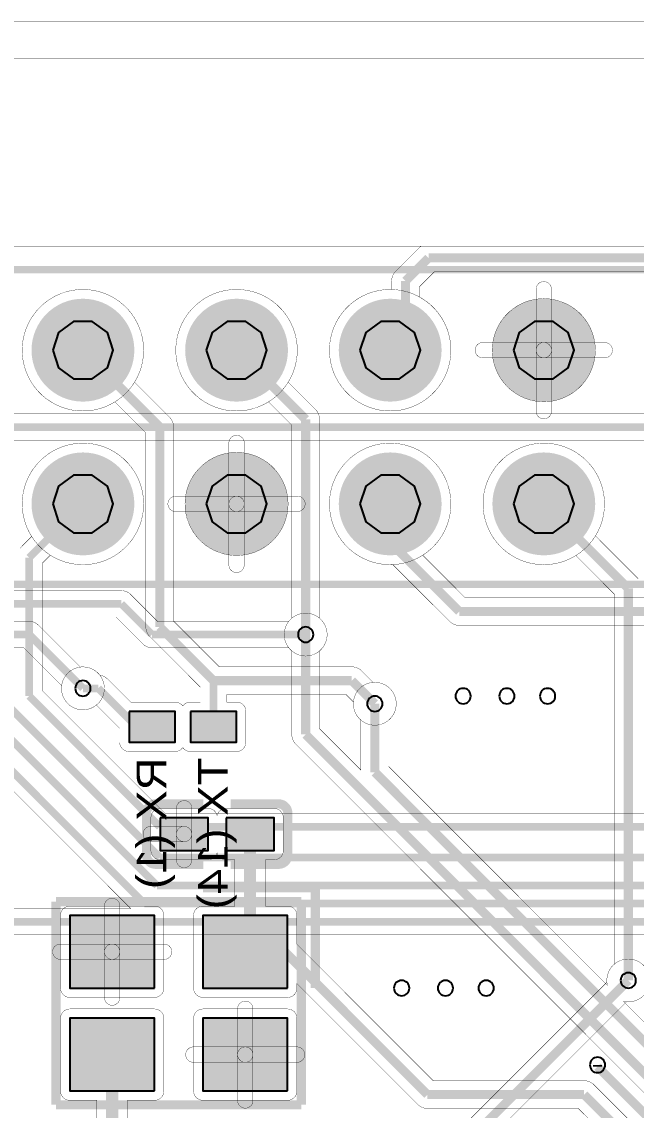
# Model space of a CAD drawing. Header units: millimetres. Extents: x -68.4 to 9.5, y -76.5 to -35.8.
# Drawn here: x -48.13 to -37.97, y -53.83 to -35.85 of the extents above; entities that cross this region are included whole.
import ezdxf
from ezdxf.enums import TextEntityAlignment as Align

# ---------------------------------------------------------------- set-up
doc = ezdxf.new("R2010")
doc.units = ezdxf.units.MM
for name, color, linetype, true_color in [('Bottom Layer', 7, 'Continuous', 0x0000ff), ('Bottom Silkscreen Layer', 7, 'Continuous', 0x66cc33), ('Hole Layer', 7, 'Continuous', 0x222222), ('Top Layer', 7, 'Continuous', 0xff0000), ('Top Silkscreen Layer', 7, 'Continuous', 0xffcc00)]:
    doc.layers.add(name, color=color, linetype=linetype, true_color=true_color)
doc.styles.get("Standard").update_dxf_attribs({"font": 'arial.ttf'})

msp = doc.modelspace()

# ---------------------------------------------------------------- hatches: boundary and pattern name
at = {"layer": 'Bottom Layer'}
for points in [[(-47.967, -41.275, 1), (-46.267, -41.275, 1)], [(-45.427, -41.275, 1), (-43.727, -41.275, 1)], [(-42.887, -41.275, 1), (-41.187, -41.275, 1)], [(-40.347, -41.275, 1), (-38.647, -41.275, 1)], [(-47.967, -43.815, 1), (-46.267, -43.815, 1)], [(-45.427, -43.815, 1), (-43.727, -43.815, 1)], [(-42.887, -43.815, 1), (-41.187, -43.815, 1)], [(-40.347, -43.815, 1), (-38.647, -43.815, 1)], [(-46.355, -47.244), (-46.355, -47.752), (-45.593, -47.752), (-45.593, -47.244)], [(-45.339, -47.244), (-45.339, -47.752), (-44.577, -47.752), (-44.577, -47.244)]]:
    msp.add_hatch(color=256, dxfattribs=at).paths.add_polyline_path(points)
at = {"layer": 'Hole Layer'}
for points in [[(-47.617, -41.275), (-47.521, -41.569), (-47.272, -41.751), (-46.963, -41.751), (-46.713, -41.569), (-46.617, -41.275), (-46.617, -41.275), (-46.713, -40.981), (-46.963, -40.8), (-47.272, -40.8), (-47.521, -40.981), (-47.617, -41.275)], [(-45.077, -41.275), (-44.981, -41.569), (-44.732, -41.751), (-44.423, -41.751), (-44.173, -41.569), (-44.077, -41.275), (-44.077, -41.275), (-44.173, -40.981), (-44.423, -40.8), (-44.732, -40.8), (-44.981, -40.981), (-45.077, -41.275)], [(-42.537, -41.275), (-42.442, -41.569), (-42.192, -41.751), (-41.883, -41.751), (-41.633, -41.569), (-41.537, -41.275), (-41.537, -41.275), (-41.633, -40.981), (-41.883, -40.8), (-42.192, -40.8), (-42.442, -40.981), (-42.537, -41.275)], [(-39.997, -41.275), (-39.902, -41.569), (-39.652, -41.751), (-39.343, -41.751), (-39.093, -41.569), (-38.997, -41.275), (-38.997, -41.275), (-39.093, -40.981), (-39.343, -40.8), (-39.652, -40.8), (-39.902, -40.981), (-39.997, -41.275)], [(-47.617, -43.815), (-47.521, -44.109), (-47.272, -44.291), (-46.963, -44.291), (-46.713, -44.109), (-46.617, -43.815), (-46.617, -43.815), (-46.713, -43.521), (-46.963, -43.34), (-47.272, -43.34), (-47.521, -43.521), (-47.617, -43.815)], [(-45.077, -43.815), (-44.981, -44.109), (-44.732, -44.291), (-44.423, -44.291), (-44.173, -44.109), (-44.077, -43.815), (-44.077, -43.815), (-44.173, -43.521), (-44.423, -43.34), (-44.732, -43.34), (-44.981, -43.521), (-45.077, -43.815)], [(-42.537, -43.815), (-42.442, -44.109), (-42.192, -44.291), (-41.883, -44.291), (-41.633, -44.109), (-41.537, -43.815), (-41.537, -43.815), (-41.633, -43.521), (-41.883, -43.34), (-42.192, -43.34), (-42.442, -43.521), (-42.537, -43.815)], [(-39.997, -43.815), (-39.902, -44.109), (-39.652, -44.291), (-39.343, -44.291), (-39.093, -44.109), (-38.997, -43.815), (-38.997, -43.815), (-39.093, -43.521), (-39.343, -43.34), (-39.652, -43.34), (-39.902, -43.521), (-39.997, -43.815)]]:
    msp.add_hatch(color=256, dxfattribs=at).paths.add_polyline_path(points)
at = {"layer": 'Top Layer'}
for points in [[(-47.967, -41.275, 1), (-46.267, -41.275, 1)], [(-45.427, -41.275, 1), (-43.727, -41.275, 1)], [(-42.887, -41.275, 1), (-41.187, -41.275, 1)], [(-40.347, -41.275, 1), (-38.647, -41.275, 1)], [(-47.967, -43.815, 1), (-46.267, -43.815, 1)], [(-45.427, -43.815, 1), (-43.727, -43.815, 1)], [(-42.887, -43.815, 1), (-41.187, -43.815, 1)], [(-40.347, -43.815, 1), (-38.647, -43.815, 1)], [(-45.839, -49.001), (-45.839, -49.541), (-45.049, -49.541), (-45.049, -49.001)], [(-44.748, -49.001), (-44.748, -49.541), (-43.958, -49.541), (-43.958, -49.001)], [(-45.934, -51.815), (-45.934, -50.615), (-47.334, -50.615), (-47.334, -51.815)], [(-43.733, -51.815), (-43.733, -50.615), (-45.133, -50.615), (-45.133, -51.815)], [(-45.934, -53.515), (-45.934, -52.315), (-47.334, -52.315), (-47.334, -53.515)], [(-43.733, -53.515), (-43.733, -52.315), (-45.133, -52.315), (-45.133, -53.515)]]:
    msp.add_hatch(color=256, dxfattribs=at).paths.add_polyline_path(points)

# ---------------------------------------------------------------- linework, layer by layer
at = {"layer": 'Bottom Layer', "const_width": 0.00508}
msp.add_lwpolyline([(-68.388, -35.851), (-68.388, -76.454), (7.62, -76.454), (7.62, -35.851)], close=True, dxfattribs=at)
for points in [[(-59.734, -39.555), (-41.522, -39.555, 0.058688), (-41.564, -39.589), (-41.564, -39.589), (-41.945, -39.97), (-41.945, -39.97, 0.198912), (-42.013, -40.132), (-42.013, -40.271, 0.006152), (-42.037, -40.271, 0.414214), (-43.042, -41.275, 0.414214), (-42.037, -42.28, 0.414214), (-41.033, -41.275, 0.273616), (-41.554, -40.395), (-41.554, -40.227), (-41.307, -39.981), (-30.145, -39.981)], [(-29.871, -48.931), (-45.757, -48.931), (-47.788, -46.9), (-47.788, -44.794), (-47.656, -44.663, 0.142606), (-47.117, -44.82, 0.414214), (-46.113, -43.815, 0.414214), (-47.117, -42.811, 0.414214), (-48.122, -43.815, 0.142606), (-47.965, -44.354), (-48.16, -44.55)], [(-35.687, -45.364), (-40.799, -45.364), (-41.499, -44.663, 0.256798), (-41.033, -43.815, 0.414214), (-42.037, -42.811, 0.414214), (-43.042, -43.815, 0.414214), (-42.037, -44.82, 0.011009), (-41.993, -44.819), (-41.056, -45.755), (-41.056, -45.755, 0.198912), (-40.894, -45.823), (-35.782, -45.823)], [(-49.739, -50.937), (-28.728, -50.937, 0.178433), (-28.519, -51.066), (-29.608, -51.066), (-29.608, -51.066, 0.198912), (-29.771, -51.133), (-29.771, -51.133), (-32.637, -54)], [(-41.046, -54.959), (-38.129, -52.042, 0.020301), (-38.1, -52.044, 0.414214), (-37.746, -51.689, 0.414214), (-38.1, -51.335, 0.414214), (-38.455, -51.689, 0.020301), (-38.453, -51.718), (-41.437, -54.702)]]:
    msp.add_lwpolyline(points, format="xyb", dxfattribs=at)
at = {"layer": 'Bottom Layer'}
for points, const_width in [([(-41.402, -39.751), (-41.783, -40.132)], 0.15), ([(-13.335, -39.751), (-41.402, -39.751)], 0.15), ([(-41.783, -40.132), (-41.783, -41.148)], 0.15), ([(-41.783, -41.148), (-42.037, -41.402)], 0.15), ([(-47.117, -41.275), (-45.847, -42.545)], 0.15), ([(-43.434, -42.418), (-44.577, -41.275)], 0.15), ([(-43.434, -45.974), (-43.434, -42.418)], 0.15), ([(-45.847, -42.545), (-45.847, -45.847)], 0.15), ([(-52.197, -43.815), (-45.89, -50.123)], 0.127), ([(-48.006, -44.704), (-47.117, -43.815)], 0.127), ([(-42.037, -44.45), (-42.037, -43.815)], 0.15), ([(-40.894, -45.593), (-42.037, -44.45)], 0.15), ([(-48.006, -46.99), (-48.006, -44.704)], 0.127), ([(-35.687, -45.593), (-40.894, -45.593)], 0.15), ([(-45.847, -45.847), (-44.958, -46.736)], 0.15), ([(-50.546, -45.974), (-46.101, -50.419)], 0.127), ([(-50.578, -46.25), (-46.328, -50.5), (-49.648, -50.5)], 0.00508), ([(-45.847, -49.657), (-49.022, -46.482)], 0.127), ([(-44.958, -46.736), (-42.672, -46.736)], 0.15), ([(-44.958, -47.498), (-44.958, -46.736)], 0.127), ([(-42.672, -46.736), (-42.291, -47.117)], 0.15), ([(-45.847, -49.149), (-48.006, -46.99)], 0.127), ([(-47.117, -46.863), (-46.863, -46.863)], 0.127), ([(-46.863, -46.863), (-46.228, -47.498)], 0.127), ([(-46.228, -47.498), (-45.974, -47.498)], 0.127), ([(-29.591, -49.149), (-45.847, -49.149)], 0.127), ([(-30.099, -49.657), (-45.847, -49.657)], 0.127), ([(-45.89, -50.123), (-29.168, -50.123)], 0.127), ([(-46.101, -50.419), (-28.829, -50.419)], 0.127), ([(-49.739, -50.719), (-28.448, -50.719)], 0.127), ([(-38.1, -51.689), (-41.275, -54.864)], 0.15)]:
    msp.add_lwpolyline(points, dxfattribs=dict(at, const_width=const_width))
at = {"layer": 'Bottom Layer', "const_width": 0.00508}
for points in [[(-46.51, -47.752, 0.414214), (-46.355, -47.907), (-45.593, -47.907, 0.24592), (-45.466, -47.84, 0.24592), (-45.339, -47.907), (-44.577, -47.907, 0.414214), (-44.423, -47.752), (-44.423, -47.244, 0.414214), (-44.577, -47.09), (-44.74, -47.09), (-44.74, -46.966), (-42.767, -46.966), (-42.644, -47.088, 0.020301), (-42.646, -47.117, 0.414214), (-42.291, -47.472, 0.414214), (-41.937, -47.117, 0.414214), (-42.291, -46.763, 0.020301), (-42.32, -46.764), (-42.51, -46.574), (-42.51, -46.574, 0.198912), (-42.672, -46.507), (-44.863, -46.507), (-45.618, -45.752), (-45.618, -42.545), (-45.618, -42.545, 0.198912), (-45.685, -42.383), (-45.685, -42.383), (-46.263, -41.804, 0.139611), (-46.113, -41.275, 0.414214), (-47.117, -40.271, 0.414214), (-48.122, -41.275, 0.414214), (-47.117, -42.28, 0.139611), (-46.588, -42.129), (-46.077, -42.64), (-46.077, -45.847), (-46.077, -45.847, 0.198912), (-46.009, -46.009), (-46.009, -46.009), (-45.176, -46.843), (-45.176, -47.09), (-45.339, -47.09, 0.24592), (-45.466, -47.156, 0.24592), (-45.593, -47.09), (-46.328, -47.09), (-46.709, -46.709), (-46.709, -46.709, 0.167011), (-46.836, -46.647, 0.232652), (-47.117, -46.509, 0.414214), (-47.472, -46.863, 0.414214), (-47.117, -47.218, 0.170825), (-46.895, -47.139), (-46.51, -47.525)], [(-43.434, -46.329, 0.414214), (-43.08, -45.974, 0.220102), (-43.205, -45.704), (-43.205, -42.418), (-43.205, -42.418, 0.198912), (-43.272, -42.256), (-43.272, -42.256), (-43.723, -41.804, 0.139611), (-43.573, -41.275, 0.414214), (-44.577, -40.271, 0.414214), (-45.582, -41.275, 0.414214), (-44.577, -42.28, 0.139611), (-44.048, -42.129), (-43.664, -42.513), (-43.664, -45.704, 0.220102), (-43.789, -45.974, 0.414214)], [(-39.37, -41.275, -1), (-39.624, -41.275), (-39.624, -40.268, -1), (-39.37, -40.268)], [(-39.497, -42.128, 0.414214), (-38.645, -41.275, 0.414214), (-39.497, -40.423, 0.414214), (-40.35, -41.275, 0.414214)], [(-40.505, -41.402, -1), (-40.505, -41.148), (-39.497, -41.148, -1), (-39.497, -41.402)], [(-39.624, -41.275, -1), (-39.37, -41.275), (-39.37, -42.283, -1), (-39.624, -42.283)], [(-39.497, -41.402, -1), (-39.497, -41.148), (-38.49, -41.148, -1), (-38.49, -41.402)], [(-44.45, -43.815, -1), (-44.704, -43.815), (-44.704, -42.808, -1), (-44.45, -42.808)], [(-45.43, -43.815, 0.414214), (-44.577, -44.668, 0.414214), (-43.725, -43.815, 0.414214), (-44.577, -42.963, 0.414214)], [(-40.502, -43.815, 0.414214), (-39.497, -44.82, 0.414214), (-38.493, -43.815, 0.414214), (-39.497, -42.811, 0.414214)], [(-44.704, -43.815, -1), (-44.45, -43.815), (-44.45, -44.823, -1), (-44.704, -44.823)]]:
    msp.add_lwpolyline(points, format="xyb", close=True, dxfattribs=at)
at = {"layer": 'Bottom Layer'}
for points in [[(-46.355, -47.244), (-46.355, -47.752), (-45.593, -47.752), (-45.593, -47.244)], [(-45.339, -47.244), (-45.339, -47.752), (-44.577, -47.752), (-44.577, -47.244)]]:
    msp.add_lwpolyline(points, close=True, dxfattribs=at)
at = {"layer": 'Hole Layer'}
for points in [[(-47.617, -41.275), (-47.521, -41.569), (-47.272, -41.751), (-46.963, -41.751), (-46.713, -41.569), (-46.617, -41.275), (-46.617, -41.275), (-46.713, -40.981), (-46.963, -40.8), (-47.272, -40.8), (-47.521, -40.981), (-47.617, -41.275)], [(-45.077, -41.275), (-44.981, -41.569), (-44.732, -41.751), (-44.423, -41.751), (-44.173, -41.569), (-44.077, -41.275), (-44.077, -41.275), (-44.173, -40.981), (-44.423, -40.8), (-44.732, -40.8), (-44.981, -40.981), (-45.077, -41.275)], [(-42.537, -41.275), (-42.442, -41.569), (-42.192, -41.751), (-41.883, -41.751), (-41.633, -41.569), (-41.537, -41.275), (-41.537, -41.275), (-41.633, -40.981), (-41.883, -40.8), (-42.192, -40.8), (-42.442, -40.981), (-42.537, -41.275)], [(-39.997, -41.275), (-39.902, -41.569), (-39.652, -41.751), (-39.343, -41.751), (-39.093, -41.569), (-38.997, -41.275), (-38.997, -41.275), (-39.093, -40.981), (-39.343, -40.8), (-39.652, -40.8), (-39.902, -40.981), (-39.997, -41.275)], [(-47.617, -43.815), (-47.521, -44.109), (-47.272, -44.291), (-46.963, -44.291), (-46.713, -44.109), (-46.617, -43.815), (-46.617, -43.815), (-46.713, -43.521), (-46.963, -43.34), (-47.272, -43.34), (-47.521, -43.521), (-47.617, -43.815)], [(-45.077, -43.815), (-44.981, -44.109), (-44.732, -44.291), (-44.423, -44.291), (-44.173, -44.109), (-44.077, -43.815), (-44.077, -43.815), (-44.173, -43.521), (-44.423, -43.34), (-44.732, -43.34), (-44.981, -43.521), (-45.077, -43.815)], [(-42.537, -43.815), (-42.442, -44.109), (-42.192, -44.291), (-41.883, -44.291), (-41.633, -44.109), (-41.537, -43.815), (-41.537, -43.815), (-41.633, -43.521), (-41.883, -43.34), (-42.192, -43.34), (-42.442, -43.521), (-42.537, -43.815)], [(-39.997, -43.815), (-39.902, -44.109), (-39.652, -44.291), (-39.343, -44.291), (-39.093, -44.109), (-38.997, -43.815), (-38.997, -43.815), (-39.093, -43.521), (-39.343, -43.34), (-39.652, -43.34), (-39.902, -43.521), (-39.997, -43.815)]]:
    msp.add_lwpolyline(points, close=True, dxfattribs=at)
for points in [[(-43.561, -45.974, 1), (-43.307, -45.974, 1)], [(-47.244, -46.863, 1), (-46.99, -46.863, 1)], [(-40.958, -46.99, 1), (-40.704, -46.99, 1)], [(-40.234, -46.99, 1), (-39.98, -46.99, 1)], [(-39.561, -46.99, 1), (-39.307, -46.99, 1)], [(-42.418, -47.117, 1), (-42.164, -47.117, 1)], [(-38.227, -51.689, 1), (-37.973, -51.689, 1)], [(-41.974, -51.816, 1), (-41.72, -51.816, 1)], [(-41.25, -51.816, 1), (-40.996, -51.816, 1)], [(-40.577, -51.816, 1), (-40.323, -51.816, 1)], [(-38.735, -53.086, 1), (-38.481, -53.086, 1)]]:
    msp.add_lwpolyline(points, format="xyb", close=True, dxfattribs=at)
at = {"layer": 'Top Layer', "const_width": 0.00508}
msp.add_lwpolyline([(-67.691, -36.449), (-67.691, -75.156), (9.479, -75.156), (9.479, -36.449)], close=True, dxfattribs=at)
for points in [[(-59.734, -39.555), (-30.068, -39.555, 0.082061)], [(-37.938, -45.05), (-38.643, -44.344, 0.139611), (-38.493, -43.815, 0.414214), (-39.497, -42.811, 0.414214), (-40.502, -43.815, 0.414214), (-39.497, -44.82, 0.139611), (-38.968, -44.669), (-38.33, -45.307), (-38.33, -51.419, 0.220102), (-38.455, -51.689, 0.058146), (-38.445, -51.771), (-42.062, -48.154), (-42.062, -47.387, 0.220102), (-41.937, -47.117, 0.414214), (-42.291, -46.763, 0.414214), (-42.646, -47.117, 0.220102), (-42.521, -47.387), (-42.521, -48.214), (-43.205, -47.53), (-43.205, -46.244, 0.220102), (-43.08, -45.974, 0.414214), (-43.434, -45.62, 0.231089), (-43.714, -45.756), (-45.884, -45.756), (-46.328, -45.312), (-46.328, -45.312, 0.198912), (-46.482, -45.248), (-46.482, -45.248), (-51.435, -45.248)], [(-50.596, -45.684), (-46.572, -45.684), (-46.128, -46.128), (-46.128, -46.128, 0.198912), (-45.974, -46.192), (-45.974, -46.192), (-43.714, -46.192, 0.051095), (-43.664, -46.244), (-43.664, -47.625), (-43.664, -47.625, 0.198912), (-43.596, -47.787), (-43.596, -47.787), (-36.868, -54.515)], [(-50.521, -46.192), (-48.096, -46.192), (-47.469, -46.82, 0.030762), (-47.472, -46.863, 0.414214), (-47.117, -47.218, 0.414214), (-46.763, -46.863, 0.414214), (-47.117, -46.509, 0.030762), (-47.161, -46.511), (-47.852, -45.82), (-47.852, -45.82, 0.198912), (-48.006, -45.756), (-48.006, -45.756), (-50.521, -45.756, 0.073953)], [(-37.135, -54.946), (-38.668, -53.413), (-38.668, -53.413, 0.198912), (-38.83, -53.346), (-41.326, -53.346), (-43.579, -51.093), (-43.579, -50.615, 0.414214), (-43.733, -50.461), (-44.099, -50.461), (-44.099, -49.696), (-43.958, -49.696, 0.414214), (-43.804, -49.541), (-43.804, -49.001, 0.414214), (-43.958, -48.846), (-44.748, -48.846, 0.344982), (-44.899, -48.964, 0.344982), (-45.049, -48.846), (-45.839, -48.846, 0.414214), (-45.993, -49.001), (-45.993, -49.541, 0.414214), (-45.839, -49.696), (-45.049, -49.696, 0.344982), (-44.899, -49.578, 0.344982), (-44.748, -49.696), (-44.608, -49.696), (-44.608, -50.461), (-45.133, -50.461, 0.414214), (-45.288, -50.615), (-45.288, -51.815, 0.414214), (-45.133, -51.97), (-43.733, -51.97, 0.414214), (-43.579, -51.815), (-43.579, -51.742), (-41.583, -53.738), (-41.583, -53.738, 0.198912), (-41.421, -53.805), (-38.926, -53.805), (-38.484, -54.246, 0.008845)], [(-37.175, -53.041), (-38.182, -52.034, 0.058146), (-38.1, -52.044, 0.414214), (-37.746, -51.689, 0.220102)], [(-46.379, -54.177), (-46.379, -53.67), (-45.934, -53.67, 0.414214), (-45.779, -53.515), (-45.779, -52.315, 0.414214), (-45.934, -52.161), (-47.334, -52.161, 0.414214), (-47.488, -52.315), (-47.488, -53.515, 0.414214), (-47.334, -53.67), (-46.888, -53.67), (-46.888, -54.15)]]:
    msp.add_lwpolyline(points, format="xyb", dxfattribs=at)
for points in [[(-48.122, -41.275, 0.414214), (-47.117, -42.28, 0.414214), (-46.113, -41.275, 0.414214), (-47.117, -40.271, 0.414214)], [(-44.577, -42.28, 0.414214), (-43.573, -41.275, 0.414214), (-44.577, -40.271, 0.414214), (-45.582, -41.275, 0.414214)], [(-42.037, -42.28, 0.414214), (-41.033, -41.275, 0.414214), (-42.037, -40.271, 0.414214), (-43.042, -41.275, 0.414214)], [(-39.37, -41.275, -1), (-39.624, -41.275), (-39.624, -40.268, -1), (-39.37, -40.268)], [(-40.35, -41.275, 0.414214), (-39.497, -42.128, 0.414214), (-38.645, -41.275, 0.414214), (-39.497, -40.423, 0.414214)], [(-40.505, -41.402, -1), (-40.505, -41.148), (-39.497, -41.148, -1), (-39.497, -41.402)], [(-39.497, -41.402, -1), (-39.497, -41.148), (-38.49, -41.148, -1), (-38.49, -41.402)], [(-34.417, -44.82, 0.414214), (-33.413, -43.815, 0.35787), (-34.222, -42.83, 0.082505), (-34.263, -42.772), (-34.644, -42.391), (-34.644, -42.391, 0.198912), (-34.798, -42.327), (-34.798, -42.327), (-53.467, -42.327), (-53.467, -42.327, 0.198912), (-53.621, -42.391), (-54.041, -42.811), (-55.587, -42.811, 0.414214), (-55.742, -42.965), (-55.742, -44.665, 0.414214), (-55.587, -44.82), (-53.887, -44.82, 0.414214), (-53.733, -44.665), (-53.733, -43.119), (-53.377, -42.763), (-34.888, -42.763), (-34.775, -42.876, 0.311154), (-35.422, -43.815, 0.414214)], [(-47.117, -44.82, 0.414214), (-46.113, -43.815, 0.414214), (-47.117, -42.811, 0.414214), (-48.122, -43.815, 0.414214)], [(-45.43, -43.815, 0.414214), (-44.577, -44.668, 0.414214), (-43.725, -43.815, 0.414214), (-44.577, -42.963, 0.414214)], [(-43.042, -43.815, 0.414214), (-42.037, -44.82, 0.414214), (-41.033, -43.815, 0.414214), (-42.037, -42.811, 0.414214)], [(-45.585, -43.942, -1), (-45.585, -43.688), (-44.577, -43.688, -1), (-44.577, -43.942)], [(-44.704, -43.815, -1), (-44.45, -43.815), (-44.45, -44.823, -1), (-44.704, -44.823)], [(-44.577, -43.942, -1), (-44.577, -43.688), (-43.57, -43.688, -1), (-43.57, -43.942)], [(-45.317, -49.271, -1), (-45.571, -49.271), (-45.571, -48.844, -1), (-45.317, -48.844)], [(-45.996, -49.398, -1), (-45.996, -49.144), (-45.444, -49.144, -1), (-45.444, -49.398)], [(-45.571, -49.271, -1), (-45.317, -49.271), (-45.317, -49.699, -1), (-45.571, -49.699)], [(-46.761, -50.458, -1), (-46.507, -50.458), (-46.507, -51.215, -1), (-46.761, -51.215)], [(-47.488, -51.815, 0.414214), (-47.334, -51.97), (-45.934, -51.97, 0.414214), (-45.779, -51.815), (-45.779, -50.615, 0.414214), (-45.934, -50.461), (-47.334, -50.461, 0.414214), (-47.488, -50.615)], [(-47.491, -51.342, -1), (-47.491, -51.088), (-46.634, -51.088, -1), (-46.634, -51.342)], [(-46.634, -51.342, -1), (-46.634, -51.088), (-45.776, -51.088, -1), (-45.776, -51.342)], [(-46.507, -51.973, -1), (-46.761, -51.973), (-46.761, -51.215, -1), (-46.507, -51.215)], [(-44.56, -52.158, -1), (-44.306, -52.158), (-44.306, -52.915, -1), (-44.56, -52.915)], [(-45.288, -53.515, 0.414214), (-45.133, -53.67), (-43.733, -53.67, 0.414214), (-43.579, -53.515), (-43.579, -52.315, 0.414214), (-43.733, -52.161), (-45.133, -52.161, 0.414214), (-45.288, -52.315)], [(-45.291, -53.042, -1), (-45.291, -52.788), (-44.433, -52.788, -1), (-44.433, -53.042)], [(-44.433, -53.042, -1), (-44.433, -52.788), (-43.576, -52.788, -1), (-43.576, -53.042)], [(-44.306, -53.673, -1), (-44.56, -53.673), (-44.56, -52.915, -1), (-44.306, -52.915)]]:
    msp.add_lwpolyline(points, format="xyb", close=True, dxfattribs=at)
at = {"layer": 'Top Layer'}
for points, const_width in [([(-53.467, -42.545), (-34.798, -42.545)], 0.127), ([(-38.1, -45.212), (-39.497, -43.815)], 0.15), ([(-38.1, -51.689), (-38.1, -45.212)], 0.15), ([(-51.435, -45.466), (-46.482, -45.466)], 0.127), ([(-46.482, -45.466), (-45.974, -45.974)], 0.127), ([(-50.8, -45.974), (-48.006, -45.974)], 0.127), ([(-48.006, -45.974), (-47.117, -46.863)], 0.127), ([(-45.974, -45.974), (-43.434, -45.974)], 0.127), ([(-43.434, -47.625), (-43.434, -45.974)], 0.15), ([(-42.291, -48.249), (-42.291, -47.117)], 0.15), ([(-36.706, -54.353), (-43.434, -47.625)], 0.15), ([(-36.587, -53.953), (-42.291, -48.249)], 0.15), ([(-44.353, -51.135), (-44.353, -49.271)], 0.2), ([(-44.433, -51.215), (-44.353, -51.135)], 0.5), ([(-44.353, -51.135), (-43.861, -51.135)], 0.15), ([(-43.861, -51.135), (-41.421, -53.576)], 0.15), ([(-46.634, -52.915), (-46.634, -54.598)], 0.2), ([(-38.608, -53.115), (-38.608, -53.086)], 0.15), ([(-38.608, -53.115), (-36.947, -54.776)], 0.15), ([(-41.421, -53.576), (-38.83, -53.576)], 0.15), ([(-38.83, -53.576), (-37.23, -55.176)], 0.15)]:
    msp.add_lwpolyline(points, dxfattribs=dict(at, const_width=const_width))
for points in [[(-45.839, -49.001), (-45.839, -49.541), (-45.049, -49.541), (-45.049, -49.001)], [(-44.748, -49.001), (-44.748, -49.541), (-43.958, -49.541), (-43.958, -49.001)], [(-45.934, -51.815), (-45.934, -50.615), (-47.334, -50.615), (-47.334, -51.815)], [(-43.733, -51.815), (-43.733, -50.615), (-45.133, -50.615), (-45.133, -51.815)], [(-45.934, -53.515), (-45.934, -52.315), (-47.334, -52.315), (-47.334, -53.515)], [(-43.733, -53.515), (-43.733, -52.315), (-45.133, -52.315), (-45.133, -53.515)]]:
    msp.add_lwpolyline(points, close=True, dxfattribs=at)
at = {"layer": 'Top Silkscreen Layer'}
for points, const_width in [([(-5.147, -39.945), (-56.067, -39.945)], 0.12), ([(-5.147, -39.945), (-56.067, -39.945)], 0.12), ([(-53.467, -45.145), (-5.147, -45.145)], 0.12), ([(-53.467, -45.145), (-5.147, -45.145)], 0.12), ([(-45.915, -48.772), (-45.125, -48.772)], 0.152), ([(-45.915, -48.772), (-45.125, -48.772)], 0.152), ([(-43.882, -48.772), (-44.672, -48.772)], 0.152), ([(-43.882, -48.772), (-44.672, -48.772)], 0.152), ([(-46.067, -49.617), (-46.067, -48.925)], 0.152), ([(-46.067, -49.617), (-46.067, -48.925)], 0.152), ([(-43.73, -49.617), (-43.73, -48.925)], 0.152), ([(-43.73, -49.617), (-43.73, -48.925)], 0.152), ([(-45.125, -49.77), (-45.915, -49.77)], 0.152), ([(-45.125, -49.77), (-45.915, -49.77)], 0.152), ([(-44.672, -49.77), (-43.882, -49.77)], 0.152), ([(-44.672, -49.77), (-43.882, -49.77)], 0.152), ([(-43.276, -50.158), (-45.134, -50.158)], 0.152), ([(-43.276, -50.158), (-45.134, -50.158)], 0.152), ([(-43.276, -51.815), (-43.276, -50.158)], 0.152), ([(-43.276, -51.815), (-43.276, -50.158)], 0.152), ([(-47.562, -53.744), (-47.562, -50.387)], 0.152), ([(-47.562, -50.387), (-43.505, -50.387)], 0.152), ([(-47.562, -53.744), (-47.562, -50.387)], 0.152), ([(-47.562, -50.387), (-43.505, -50.387)], 0.152), ([(-43.505, -50.387), (-43.505, -53.744)], 0.152), ([(-43.505, -50.387), (-43.505, -53.744)], 0.152), ([(-43.505, -53.744), (-47.562, -53.744)], 0.152), ([(-43.505, -53.744), (-47.562, -53.744)], 0.152)]:
    msp.add_lwpolyline(points, dxfattribs=dict(at, const_width=const_width))
at = {"layer": 'Top Silkscreen Layer', "const_width": 0.152}
for points in [[(-46.067, -48.925, -0.414214), (-45.915, -48.772)], [(-46.067, -48.925, -0.414214), (-45.915, -48.772)], [(-43.73, -48.925, 0.414214), (-43.882, -48.772)], [(-43.73, -48.925, 0.414214), (-43.882, -48.772)], [(-45.915, -49.77, -0.414214), (-46.067, -49.617)], [(-45.915, -49.77, -0.414214), (-46.067, -49.617)], [(-43.882, -49.77, 0.414214), (-43.73, -49.617)], [(-43.882, -49.77, 0.414214), (-43.73, -49.617)]]:
    msp.add_lwpolyline(points, format="xyb", dxfattribs=at)

# ---------------------------------------------------------------- texts
at = {"layer": 'Bottom Silkscreen Layer', "text_generation_flag": 2, "width": 1.1}
for s, p in [('RX (1)', (-45.593, -48.006)), ('TX (14)', (-44.577, -48.006))]:
    msp.add_text(s, height=0.49, rotation=90, dxfattribs=at).set_placement(p, align=Align.BOTTOM_LEFT)

doc.saveas('drawing.dxf')
